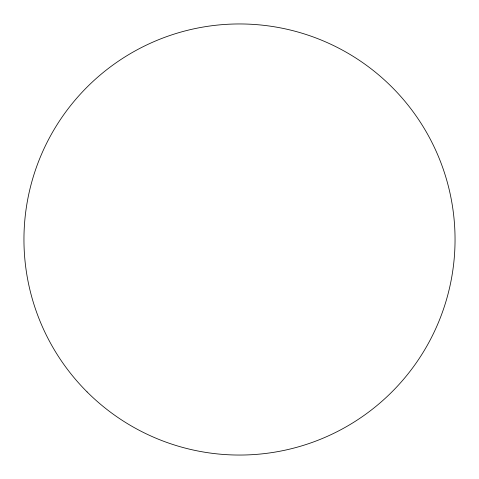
<?xml version="1.0" encoding="UTF-8"?>
<svg xmlns="http://www.w3.org/2000/svg" width="479" height="479" viewBox="0 0 479 479"><rect width="100%" height="100%" fill="white"/><g stroke="black" fill="none" stroke-linecap="round" stroke-linejoin="round"><path stroke-width="0.72" d="M87.082 391.918A215.55 215.55 0 0 0 447.703 295.286A215.55 215.55 0 0 0 183.714 31.297A215.55 215.55 0 0 0 87.082 391.918"/></g></svg>
